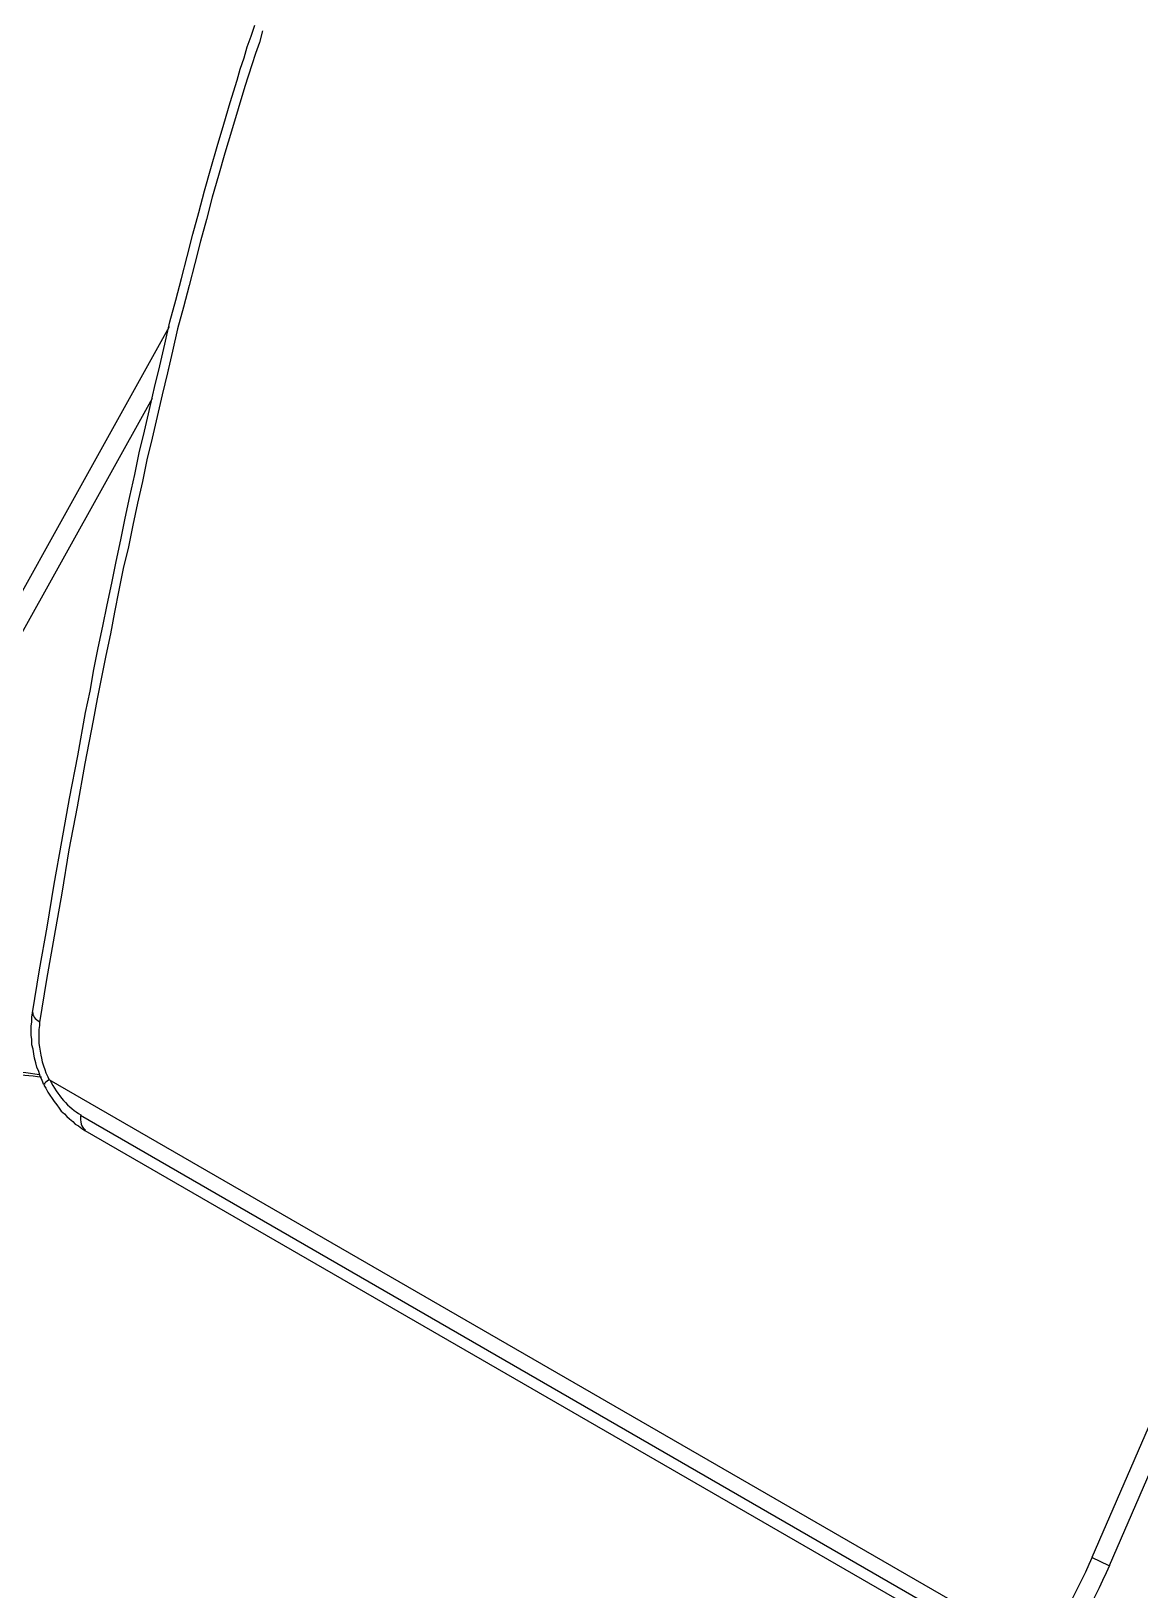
# Model space of a CAD drawing. Header units: inches. Extents: x 109 to 1721, y 29 to 669.
# Drawn here: x 1436.7 to 1472.8, y 348.9 to 399.7 of the extents above; entities that cross this region are included whole.
import ezdxf

# ---------------------------------------------------------------- set-up
doc = ezdxf.new("R2010")
doc.units = ezdxf.units.IN
doc.header["$LTSCALE"] = 0.03937
doc.header["$MEASUREMENT"] = 0
doc.layers.add('PDF3_Geometría', color=7, linetype='Continuous')

# ---------------------------------------------------------------- blocks, each defined once
blk = doc.blocks.new('OH3A1-1$-$ASSY$$CENTER$TUB_-_v2$-$copia1')
at = {"layer": 'PDF3_Geometría', "lineweight": -3}
for points in [[(16.1742, 10.9034), (16.1717, 10.9092), (16.1692, 10.915), (16.1676, 10.9209), (16.1651, 10.9267), (16.1634, 10.9325), (16.1617, 10.9384), (16.1609, 10.9442), (16.1601, 10.95), (16.1584, 10.9559), (16.1584, 10.9625), (16.1576, 10.9684), (16.1576, 10.9742), (16.1576, 10.98), (16.1584, 10.9859), (16.1584, 10.9917), (16.1592, 10.9975), (16.1684, 11.0534), (16.1784, 11.1092), (16.1876, 11.165), (16.1976, 11.2209), (16.2076, 11.2767), (16.2184, 11.3325), (16.2284, 11.3892), (16.2342, 11.4167), (16.2392, 11.445), (16.245, 11.4734), (16.2509, 11.5017), (16.2567, 11.5292), (16.2625, 11.5575), (16.2684, 11.5859), (16.2742, 11.6142), (16.28, 11.6425), (16.2859, 11.6708), (16.2925, 11.6992), (16.2984, 11.7275), (16.305, 11.7558), (16.3117, 11.7842), (16.3184, 11.8125), (16.325, 11.8408), (16.3317, 11.8692), (16.3384, 11.8983), (16.3459, 11.9267), (16.3534, 11.955), (16.3609, 11.9833), (16.3684, 12.0125), (16.3759, 12.0408), (16.3834, 12.0692), (16.3917, 12.0983), (16.4, 12.1267), (16.4084, 12.1558), (16.4167, 12.1842), (16.4259, 12.2133), (16.43, 12.2275), (16.435, 12.2425), (16.4392, 12.2567), (16.4442, 12.2708), (16.4492, 12.285)], [(16.4592, 12.2775), (16.455, 12.2625), (16.45, 12.2483), (16.445, 12.2333), (16.4359, 12.205), (16.4275, 12.1758), (16.4184, 12.1467), (16.41, 12.1183), (16.4017, 12.0892), (16.3934, 12.0608), (16.3859, 12.0317), (16.3784, 12.0033), (16.3709, 11.9742), (16.3634, 11.9458), (16.3559, 11.9175), (16.3484, 11.8892), (16.3417, 11.86), (16.335, 11.8317), (16.3284, 11.8033), (16.3217, 11.775), (16.315, 11.7467), (16.3084, 11.7183), (16.3025, 11.69), (16.2959, 11.6617), (16.29, 11.6333), (16.2842, 11.605), (16.2775, 11.5767), (16.2717, 11.5483), (16.2659, 11.52), (16.2609, 11.4917), (16.255, 11.4633), (16.2492, 11.435), (16.2434, 11.4067), (16.2384, 11.3784), (16.2275, 11.3225), (16.2175, 11.2659), (16.2067, 11.21), (16.1976, 11.1534), (16.1876, 11.0975), (16.1776, 11.0409), (16.1684, 10.985), (16.1684, 10.9809), (16.1676, 10.9759), (16.1676, 10.9717), (16.1676, 10.9667), (16.1676, 10.9625), (16.1676, 10.9575), (16.1684, 10.9525), (16.1692, 10.9475), (16.1701, 10.9425), (16.1709, 10.9384), (16.1717, 10.9334), (16.1734, 10.9284), (16.1751, 10.9234), (16.1767, 10.9192), (16.1792, 10.9142), (16.1809, 10.91)], [(16.36, 11.9325), (16.36, 11.9325)], [(16.3375, 11.8917), (15.9975, 11.2809)], [(16.3358, 11.8367), (16.3358, 11.8367)], [(16.315, 11.7983), (16.0192, 11.2667)], [(18.0433, 11.4467), (17.54, 10.2875)], [(18.0542, 11.4408), (18.0658, 11.4358), (17.5625, 10.2767)], [(16.1742, 10.9033), (16.1767, 10.8992), (16.1792, 10.8942), (16.1817, 10.89), (16.185, 10.8858), (16.1875, 10.8817), (16.1909, 10.8775), (16.1942, 10.8733), (16.1967, 10.8692), (16.2009, 10.8658), (16.2042, 10.8625), (16.2075, 10.8592), (16.2117, 10.8558), (16.215, 10.8525), (16.2192, 10.85), (16.2234, 10.8467), (16.2275, 10.8442), (17.4542, 10.1359)], [(17.4733, 10.1642), (16.1809, 10.91)], [(16.2217, 10.8642), (17.4625, 10.1475)], [(17.5625, 10.2767), (17.54, 10.2875)]]:
    blk.add_lwpolyline(points, dxfattribs=at)
blk.add_arc((16.1352, 10.7445), 0.1753, 79.1045, 110.084, dxfattribs=at)
for points in [[(16.1596, 10.998), (16.1589, 10.994), (16.1623, 10.9896), (16.1688, 10.9858)], [(16.1711, 10.9134), (16.1416, 10.9184), (16.1118, 10.9165), (16.0908, 10.9081)], [(16.1812, 10.9107), (16.1766, 10.9075), (16.1744, 10.9052), (16.1749, 10.9041)], [(16.1818, 10.9103), (16.1918, 10.89), (16.2061, 10.8737), (16.2222, 10.8644)], [(16.2222, 10.8647), (16.2207, 10.8554), (16.2229, 10.848), (16.2281, 10.845)], [(17.3527, 10.0219), (17.4288, 10.0894), (17.4952, 10.1835), (17.5407, 10.2884)], [(17.3752, 10.0111), (17.4513, 10.0786), (17.5177, 10.1726), (17.5632, 10.2776)]]:
    blk.add_open_spline(points, degree=3, dxfattribs=at)

msp = doc.modelspace()

# ---------------------------------------------------------------- block references
at = {"xscale": 25, "yscale": 25, "zscale": 25}
msp.add_blockref('OH3A1-1$-$ASSY$$CENTER$TUB_-_v2$-$copia1', (1032.78, 92.74), dxfattribs=at)

doc.saveas('drawing.dxf')
